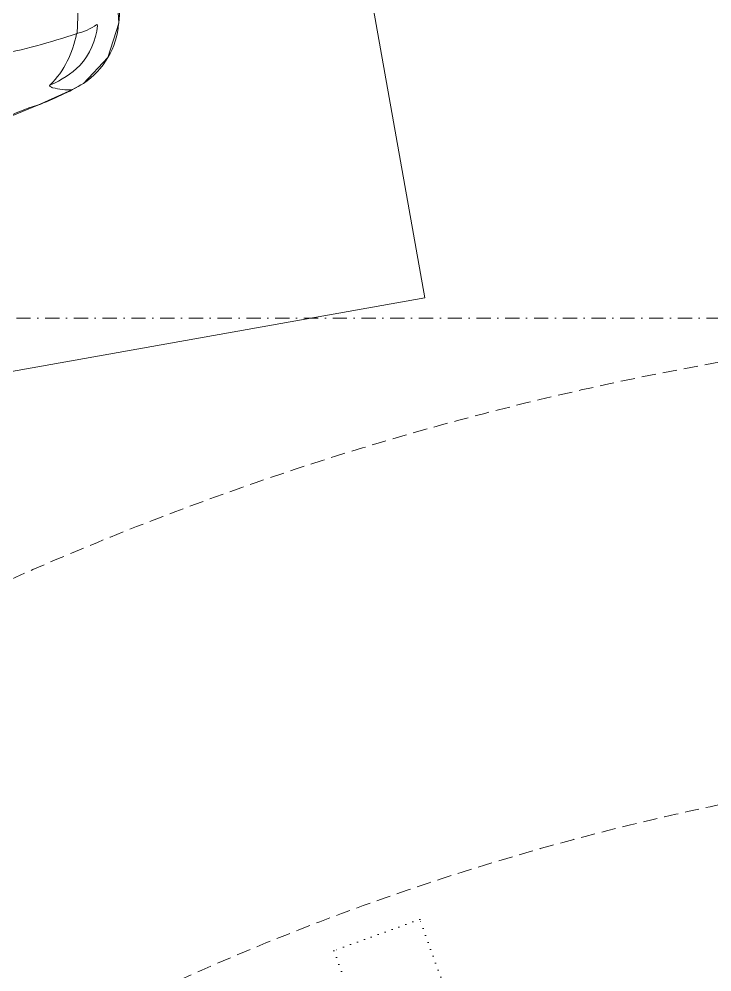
# Model space of a CAD drawing. Extents: x -1701 to 23780, y -363 to 7742.
# Drawn here: x 10167.7 to 10471.3, y 898.6 to 1316 of the extents above; entities that cross this region are included whole.
import ezdxf

# ---------------------------------------------------------------- set-up
doc = ezdxf.new("R2010")
doc.units = 0
doc.header["$LTSCALE"] = 25
doc.header["$MEASUREMENT"] = 0
doc.header["$PDMODE"] = 1
for name, pattern in [('Audi$0$DASHDOT2', [0.5, 0.25, -0.125, 0, -0.125]), ('Audi$0$DOT2', [0.125, 0, -0.125]), ('Audi$0$HIDDEN', [0.375, 0.25, -0.125])]:
    doc.linetypes.add(name, pattern=pattern)
doc.layers.get('0').update_dxf_attribs({"color": 9, "lineweight": 9})
for name, color, linetype, lineweight in [('Audi$0$04', 8, 'Continuous', 9), ('Audi$0$06C', 8, 'Continuous', 9), ('Audi$0$06D', 8, 'Continuous', 9), ('Audi$0$10', 8, 'Continuous', 9), ('Audi$0$11', 8, 'Continuous', 9), ('Audi$0$20', 8, 'Audi$0$DOT2', 9), ('Audi$0$24', 8, 'Audi$0$DASHDOT2', 9)]:
    doc.layers.add(name, color=color, linetype=linetype, lineweight=lineweight)

# ---------------------------------------------------------------- blocks, each defined once
blk = doc.blocks.new('Audi$0$Group-321-1')
at = {"lineweight": 0}
blk.add_lwpolyline([(384784.3139, 69371.8312), (384783.7777, 69372.0326), (384783.6197, 69372.0318), (384783.48, 69371.9631), (384783.4374, 69371.9222), (384783.3299, 69371.7988), (384783.1493, 69371.5806)], dxfattribs=at)
for centre, radius, start, end in [((384783.7002, 69371.6914), 0.3498, 77.5866, 129.0276), ((384783.3657, 69370.1215), 1.955, 60.966, 77.834), ((384784.32, 69371.0452), 1.2443, 132.4655, 142.7244), ((384783.6803, 69371.6404), 0.3125, 79.0353, 114.6797), ((384783.8912, 69371.7489), 0.2436, 127.2849, 150.4821), ((384783.7369, 69371.9408), 0.00701, 14.3074, 65.7877), ((384783.7203, 69371.8273), 0.2984, 161.3049, 177.7436), ((384783.7432, 69371.5713), 0.4025, 118.72, 140.7848), ((384783.624, 69371.4545), 0.4181, 82.5082, 117.4781), ((384786.16, 69370.0997), 3.0479, 144.4513, 151.4415), ((384783.1339, 69369.6371), 2.3005, 61.7007, 76.2646), ((384783.5084, 69371.8411), 0.0862, 181.346, 189.6397), ((384783.4275, 69371.8281), 0.00442, 198.8504, 328.8627), ((384782.5383, 69372.3373), 0.9575, 316.2186, 325.7418)]:
    blk.add_arc(centre, radius, start, end, dxfattribs=at)
blk = doc.blocks.new('Audi$0$p-audi_arac')
at = {"layer": 'Audi$0$06D', "lineweight": 0, "flags": 128}
blk.add_lwpolyline([(695.6, 0.8), (-4.4, 0.8), (-4.4, 400.8), (695.6, 400.8)], close=True, dxfattribs=at)
at = {"xscale": 99.99999999999999, "yscale": 99.99999999999999, "zscale": 99.99999999999999, "rotation": 117.1763778173342}
blk.add_blockref('Audi$0$Group-321-1', (23745751.03, -31061967.79), dxfattribs=at)
blk = doc.blocks.new('Audi$0$Prf-40x40')
for points in [[(1.5, -2), (-1.5, -2, -0.414214), (-2, -1.5), (-2, 1.5, -0.414214), (-1.5, 2), (1.5, 2, -0.414214), (2, 1.5), (2, -1.5, -0.414214)], [(1.5, -1.7), (-1.5, -1.7, -0.414214), (-1.7, -1.5), (-1.7, 1.5, -0.414214), (-1.5, 1.7), (1.5, 1.7, -0.414214), (1.7, 1.5), (1.7, -1.5, -0.414214)]]:
    blk.add_lwpolyline(points, format="xyb", close=True)
at = {"color": 252}
blk.add_point((0, 0), dxfattribs=at)
blk = doc.blocks.new('Audi$0$p-kolon-eğri-3')
blk.add_lwpolyline([(29.51, -35.57), (60.28, -9.97), (86.19, -41.15), (55.45, -66.74)], close=True)
at = {"layer": 'Audi$0$06C'}
blk.add_lwpolyline([(115.72, -76.67), (84.96, -102.23), (129.46, -155.33), (160.36, -129.66), (115.72, -76.67)], close=True, dxfattribs=at)
at = {"layer": 'Audi$0$06D'}
blk.add_lwpolyline([(62.48, -67.35), (85.61, -95.19), (108.68, -76.02), (85.56, -48.18)], close=True, dxfattribs=at)
at = {"layer": 'Audi$0$11'}
for points in [[(55.44, -66.7), (84.96, -102.23), (115.72, -76.67), (86.21, -41.13)], [(56.85, -66.83), (85.09, -100.83), (114.31, -76.54), (86.08, -42.54)]]:
    blk.add_lwpolyline(points, close=True, dxfattribs=at)
at = {"layer": 'Audi$0$20', "lineweight": 0}
for points in [[(0, 0), (29.51, -35.53), (60.28, -9.97), (30.77, 25.57)], [(100.08, -119.69), (129.6, -155.22), (160.36, -129.66), (130.85, -94.12)]]:
    blk.add_lwpolyline(points, close=True, dxfattribs=at)
for points in [[(60.28, -9.97), (86.21, -41.13)], [(29.49, -35.55), (55.43, -66.72)]]:
    blk.add_lwpolyline(points, dxfattribs=at)
at = {"layer": 'Audi$0$10', "xscale": -0.9999999999999998, "rotation": 129.7265167688524}
for p in [(85.82, -45.36), (59.67, -67.09), (111.51, -76.27), (85.35, -98)]:
    blk.add_blockref('Audi$0$Prf-40x40', p, dxfattribs=at)
blk = doc.blocks.new('Audi')
at = {"layer": 'Audi$0$20', "linetype": 'Audi$0$HIDDEN', "lineweight": 0}
for points in [[(7129.5, 979.76, -0.152644), (10705.5, 2076.19, -0.10573)], [(9468.15, 347.65, -0.306499), (10707.5, 1186.14, -0.306499)]]:
    blk.add_lwpolyline(points, format="xyb", dxfattribs=at)
blk.add_arc((10707.5, -149.03), 1144.79, 90, 155.56908, dxfattribs=at)
at = {"layer": 'Audi$0$24'}
blk.add_lwpolyline([(6827.5, 1185), (11027.5, 1185)], dxfattribs=at)
at = {"rotation": 340.2644931159894}
blk.add_blockref('Audi$0$p-kolon-eğri-3', (10305.64, 907.92), dxfattribs=at)
at = {"layer": 'Audi$0$04', "xscale": -1, "rotation": 10.10380511193408}
blk.add_blockref('Audi$0$p-audi_arac', (10341.32, 1192.39), dxfattribs=at)

msp = doc.modelspace()

# ---------------------------------------------------------------- block references
at = {"color": 6}
msp.add_blockref('Audi', (0, 0), dxfattribs=at)

doc.saveas('drawing.dxf')
